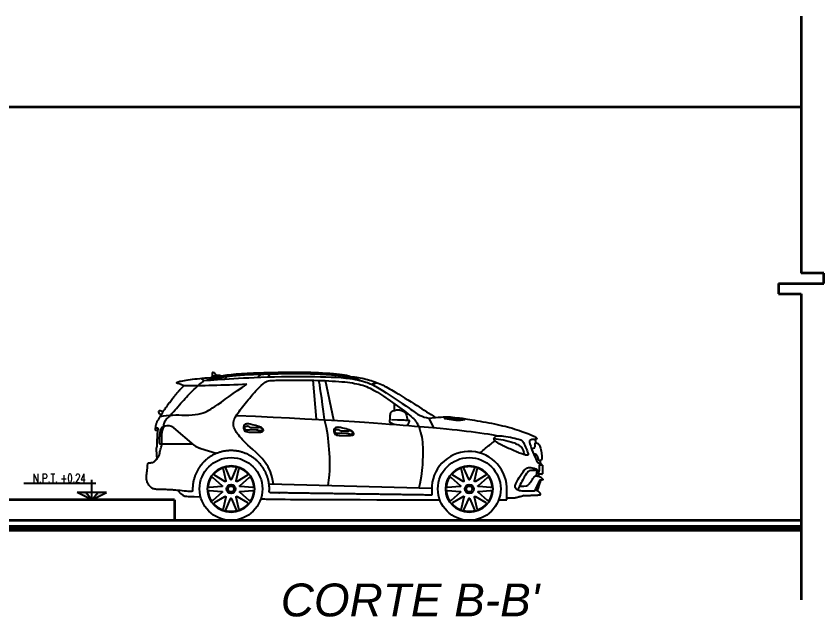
# Model space of a CAD drawing. Header units: millimetres. Extents: x 525387 to 527545, y 2235066 to 2235448.
# Drawn here: x 525769.62 to 525779.45, y 2235245.65 to 2235252.96 of the extents above; entities that cross this region are included whole.
import ezdxf
from ezdxf.enums import TextEntityAlignment as Align

# ---------------------------------------------------------------- set-up
doc = ezdxf.new("R2010")
doc.units = ezdxf.units.MM
for name, color, linetype in [('muebles', 2, 'Continuous'), ('pie de plano', 7, 'Continuous'), ('Texto', 7, 'Continuous')]:
    doc.layers.add(name, color=color, linetype=linetype)
doc.layers.add('muro', color=5, linetype='Continuous', lineweight=35)
doc.styles.add('ARIAL', font='ariali.ttf')
doc.styles.add('ROMANS', font='romans')

# ---------------------------------------------------------------- blocks, each defined once
blk = doc.blocks.new('vh39-1')
for p, q in [((2.3612, 5.2922), (2.3276, 5.319)), ((5.0959, 4.8344), (5.1539, 4.7174)), ((6.4381, 4.1568), (6.4437, 4.1572))]:
    blk.add_line(p, q)
for points in [[(2.611, 5.3103), (2.6494, 5.3436)], [(3.0182, 5.3314), (3.0576, 5.3705)], [(3.1383, 5.3353), (3.1682, 5.3734)], [(3.7313, 4.8197), (3.6917, 5.2952)], [(3.9428, 4.8076), (3.841, 5.2905)], [(4.6753, 5.0123), (4.6753, 4.9272)], [(2.2399, 4.505), (1.9953, 4.7159)], [(2.9371, 4.6946), (2.9986, 4.6932)], [(3.0101, 4.7151), (2.9481, 4.7165)], [(4.0356, 4.6534), (4.0972, 4.652)], [(4.1087, 4.6739), (4.0466, 4.6753)], [(2.5076, 4.4017), (2.3229, 4.4623)], [(2.6155, 4.064), (2.4899, 4.1385)], [(2.5937, 4.2139), (2.6257, 4.0715)], [(2.6839, 4.0904), (2.6261, 4.2244)], [(2.7543, 4.2244), (2.6965, 4.0904)], [(2.7548, 4.0715), (2.7868, 4.2139)], [(2.8905, 4.1385), (2.765, 4.064)], [(5.5151, 4.064), (5.3896, 4.1385)], [(5.4933, 4.2139), (5.5253, 4.0715)], [(5.5836, 4.0904), (5.5257, 4.2244)], [(5.654, 4.2244), (5.5962, 4.0904)], [(5.6544, 4.0715), (5.6864, 4.2139)], [(5.7902, 4.1385), (5.6646, 4.064)], [(2.4699, 4.1109), (2.5795, 4.0145)], [(2.801, 4.0145), (2.9106, 4.1109)], [(3.1532, 4.033), (5.1325, 3.9834)], [(5.3695, 4.1109), (5.4791, 4.0145)], [(5.7006, 4.0145), (5.8102, 4.1109)], [(2.5756, 4.0025), (2.4302, 3.9889)], [(2.4302, 3.9548), (2.5756, 3.9413)], [(2.9502, 3.9889), (2.8048, 4.0025)], [(2.8048, 3.9413), (2.9502, 3.9548)], [(5.1324, 3.9822), (5.1324, 3.8973)], [(5.4752, 4.0025), (5.3299, 3.9889)], [(5.3299, 3.9548), (5.4752, 3.9413)], [(5.8498, 3.9889), (5.7045, 4.0025)], [(5.7045, 3.9413), (5.8498, 3.9548)], [(2.5795, 3.9293), (2.4699, 3.8329)], [(2.4899, 3.8053), (2.6155, 3.8797)], [(2.6257, 3.8723), (2.5937, 3.7299)], [(2.6261, 3.7194), (2.6839, 3.8534)], [(2.6965, 3.8534), (2.7543, 3.7194)], [(2.7868, 3.7299), (2.7548, 3.8723)], [(2.765, 3.8797), (2.8905, 3.8053)], [(2.9106, 3.8329), (2.801, 3.9293)], [(5.4791, 3.9293), (5.3695, 3.8329)], [(5.3896, 3.8053), (5.5151, 3.8797)], [(5.5253, 3.8723), (5.4933, 3.7299)], [(5.5257, 3.7194), (5.5836, 3.8534)], [(5.5962, 3.8534), (5.654, 3.7194)], [(5.6864, 3.7299), (5.6544, 3.8723)], [(5.6646, 3.8797), (5.7902, 3.8053)], [(5.8102, 3.8329), (5.7006, 3.9293)]]:
    blk.add_lwpolyline(points)
for centre, radius in [((2.6902, 3.9719), 0.3824), ((5.5899, 3.9719), 0.3824), ((2.6902, 3.9719), 0.2854), ((5.5899, 3.9719), 0.2854), ((2.6902, 3.9719), 0.0544), ((2.6902, 3.9719), 0.0358), ((5.5899, 3.9719), 0.0544), ((5.5899, 3.9719), 0.0358)]:
    blk.add_circle(centre, radius)
for centre, radius, start, end in [((2.4707, 5.3855), 0.00536, 90, 180), ((2.4807, 5.3855), 0.00536, 35.35645, 90), ((5.2914, 4.8306), 0.00187, 93.43363, 260.98895), ((5.5324, 4.8161), 0.00187, 278.04289, 81.7484), ((5.5899, 3.9719), 0.4575, 2.62077, 181.29297), ((6.4485, 4.2628), 0.00474, 90, 180), ((6.4744, 4.2628), 0.00474, 0, 90), ((6.4485, 4.1572), 0.00474, 180, 270), ((6.4744, 4.1572), 0.00474, 270, 0), ((6.1375, 3.9196), 0.0551, 270, 284.33674), ((6.2545, 3.8357), 0.0551, 92.59717, 104.33674)]:
    blk.add_arc(centre, radius, start, end)
for points, degree in [([(2.1156, 5.2258), (2.0592, 5.2527), (2.0341, 5.257), (2.0271, 5.2654), (2.0356, 5.2801), (2.2449, 5.3132), (2.4097, 5.3264), (2.5147, 5.3359)], 3), ([(2.3905, 5.2945), (2.4526, 5.3188), (2.5147, 5.3359), (2.6738, 5.3689), (2.9499, 5.3855), (3.3127, 5.3936), (3.6464, 5.3967), (4.0601, 5.3712), (4.1375, 5.3488), (4.2763, 5.2896)], 3), ([(2.457, 5.3307), (2.4616, 5.3433), (2.4879, 5.3536), (2.5381, 5.3591), (2.5565, 5.3562), (2.565, 5.3458)], 3), ([(2.4654, 5.342), (2.4654, 5.3638), (2.4654, 5.3855)], 2), ([(2.4707, 5.3909), (2.4757, 5.3909), (2.4807, 5.3909)], 2), ([(2.4851, 5.3886), (2.4969, 5.372), (2.5087, 5.3554)], 2), ([(3.2057, 4.0317), (3.1824, 4.2547), (2.9114, 4.4842), (2.7731, 4.627), (2.697, 4.7572), (2.7548, 4.8773), (2.8712, 5.0239), (3.0441, 5.2302), (3.1202, 5.2849), (3.1712, 5.2931), (3.3347, 5.2987), (3.7606, 5.2967), (4.0951, 5.2773), (4.3014, 5.2409), (4.4618, 5.161), (4.6825, 5.0094), (4.9115, 4.8383), (4.9712, 4.7585), (5.0089, 4.6226), (5.0253, 4.5283), (5.0259, 4.3081), (5.0077, 4.1213), (4.9774, 3.9873)], 3), ([(3.83, 4.818), (3.7931, 5.0873), (3.7685, 5.2546), (3.7613, 5.2934)], 3), ([(1.8613, 4.909), (1.8301, 4.923), (1.8141, 4.9253), (1.8047, 4.9143), (1.8074, 4.9013), (1.8194, 4.8876), (1.8408, 4.8754)], 3), ([(2.7559, 4.868), (4.0378, 4.8109), (5.1213, 4.7222), (5.5528, 4.6807), (5.8534, 4.6392), (5.9326, 4.6187)], 3), ([(3.8735, 4.015), (3.8999, 4.1852), (3.889, 4.4741), (3.8641, 4.6822), (3.83, 4.818)], 3), ([(5.434, 4.8061), (5.3625, 4.8174), (5.2911, 4.8287)], 2), ([(5.2913, 4.8324), (5.3346, 4.835), (5.3778, 4.8376)], 2), ([(5.4044, 4.8365), (5.4685, 4.8272), (5.5326, 4.8179)], 2), ([(1.9953, 4.7159), (1.9558, 4.7499), (1.8718, 4.7336), (1.8414, 4.7173), (1.8249, 4.6876), (1.8158, 4.5844), (1.8146, 4.5407), (1.8158, 4.5225), (1.8484, 4.5211), (2.0361, 4.5211), (2.2212, 4.5211)], 3), ([(2.9285, 4.6645), (2.8975, 4.6655), (2.8554, 4.6678), (2.8411, 4.7111), (2.8416, 4.7417), (2.8584, 4.7611), (2.9068, 4.767), (2.9664, 4.7507), (3.0577, 4.7267), (3.0867, 4.6984), (3.0872, 4.6704), (3.0413, 4.6618), (2.9595, 4.6635), (2.9285, 4.6645)], 3), ([(2.9481, 4.7165), (2.9208, 4.7172), (2.9102, 4.7287), (2.8992, 4.7356), (2.8855, 4.7349), (2.8612, 4.7308), (2.8514, 4.7233), (2.853, 4.7091), (2.8585, 4.697), (2.8713, 4.6935), (2.904, 4.6883), (2.9197, 4.695), (2.9371, 4.6946)], 3), ([(4.0271, 4.6233), (3.9961, 4.6243), (3.9539, 4.6266), (3.9397, 4.6699), (3.9402, 4.7005), (3.957, 4.7199), (4.0054, 4.7257), (4.065, 4.7094), (4.1563, 4.6855), (4.1852, 4.6572), (4.1857, 4.6292), (4.1399, 4.6205), (4.058, 4.6222), (4.0271, 4.6233)], 3), ([(4.8297, 4.7452), (4.8548, 4.7747), (4.8675, 4.7948), (4.8558, 4.8065), (4.8344, 4.8062), (4.7575, 4.8108), (4.6452, 4.8122)], 3), ([(5.5326, 4.8142), (5.5027, 4.81), (5.4727, 4.8057)], 2), ([(1.7932, 4.6825), (1.7997, 4.6825), (1.8023, 4.6895), (1.8026, 4.7002), (1.803, 4.7117), (1.796, 4.7121), (1.779, 4.7121), (1.7728, 4.7121)], 3), ([(4.0466, 4.6753), (4.0194, 4.6759), (4.0088, 4.6874), (3.9978, 4.6944), (3.9841, 4.6936), (3.9598, 4.6896), (3.95, 4.6821), (3.9516, 4.6679), (3.9571, 4.6558), (3.9699, 4.6523), (4.0026, 4.6471), (4.0182, 4.6538), (4.0356, 4.6534)], 3), ([(5.9326, 4.6187), (5.9163, 4.617), (5.9025, 4.608), (5.8868, 4.5878), (5.8954, 4.5655), (5.9049, 4.5564), (5.9631, 4.5135), (6.1005, 4.4505), (6.2471, 4.3886), (6.2876, 4.3811), (6.3112, 4.3824), (6.3031, 4.4182), (6.2767, 4.476), (6.2416, 4.5628), (6.2156, 4.5715), (6.1264, 4.595), (6.0002, 4.6177), (5.9489, 4.6203), (5.9326, 4.6187)], 3), ([(6.3487, 4.46), (6.3888, 4.4703), (6.3912, 4.4856), (6.3899, 4.51), (6.3894, 4.5211), (6.3931, 4.5299), (6.3979, 4.5355), (6.4144, 4.532), (6.4406, 4.5172), (6.4511, 4.4904), (6.4688, 4.4118), (6.476, 4.3533), (6.4734, 4.339), (6.4643, 4.3236), (6.4497, 4.3129), (6.4384, 4.3179), (6.4325, 4.3312), (6.4235, 4.3589), (6.4123, 4.3867), (6.4027, 4.3932), (6.3911, 4.3971), (6.3729, 4.398)], 3), ([(6.403, 4.5339), (6.4, 4.5479), (6.3971, 4.5618), (6.3942, 4.576)], 3), ([(2.3229, 4.4623), (2.2689, 4.48), (2.2399, 4.505)], 2), ([(2.6261, 4.2244), (2.6198, 4.239), (2.6347, 4.2425)], 2), ([(2.7457, 4.2425), (2.7606, 4.239), (2.7543, 4.2244)], 2), ([(5.5257, 4.2244), (5.5195, 4.239), (5.5344, 4.2425)], 2), ([(5.6453, 4.2425), (5.6603, 4.239), (5.654, 4.2244)], 2), ([(6.3861, 3.9532), (6.381, 3.9474), (6.3599, 3.9439), (6.3061, 3.9442), (6.2029, 3.9458), (6.1772, 3.9591), (6.1547, 3.9764), (6.1442, 4.0048), (6.1574, 4.0376), (6.2118, 4.1388), (6.2774, 4.2284), (6.3209, 4.236), (6.387, 4.223), (6.4143, 4.2109), (6.4181, 4.203), (6.4175, 4.195)], 3), ([(6.4437, 4.193), (6.4437, 4.2279), (6.4437, 4.2628)], 2), ([(6.4485, 4.2676), (6.4615, 4.2676), (6.4744, 4.2676)], 2), ([(6.4636, 4.2753), (6.4601, 4.2889), (6.4566, 4.3027), (6.4532, 4.3165)], 3), ([(6.4792, 4.2628), (6.4792, 4.21), (6.4792, 4.1572)], 2), ([(2.4899, 4.1385), (2.4763, 4.1466), (2.4863, 4.1582)], 2), ([(2.576, 4.2234), (2.5902, 4.2294), (2.5937, 4.2139)], 2), ([(2.7868, 4.2139), (2.7902, 4.2294), (2.8044, 4.2234)], 2), ([(2.8941, 4.1582), (2.9042, 4.1466), (2.8905, 4.1385)], 2), ([(5.3896, 4.1385), (5.3759, 4.1466), (5.3859, 4.1582)], 2), ([(5.4757, 4.2234), (5.4898, 4.2294), (5.4933, 4.2139)], 2), ([(5.6864, 4.2139), (5.6899, 4.2294), (5.704, 4.2234)], 2), ([(5.7938, 4.1582), (5.8038, 4.1466), (5.7902, 4.1385)], 2), ([(6.4437, 4.193), (6.3745, 4.1987), (6.3266, 4.1992), (6.3117, 4.1927), (6.2638, 4.1318), (6.2083, 4.0208), (6.1772, 3.9591)], 3), ([(6.2009, 4.0061), (6.2885, 4.0056), (6.3123, 4.0254), (6.3404, 4.0644), (6.3754, 4.1128), (6.3916, 4.1356), (6.4341, 4.1285), (6.4704, 4.1088), (6.4893, 4.0906), (6.4896, 4.0801), (6.4717, 4.0779), (6.4531, 4.0779), (6.443, 4.0779), (6.4317, 4.0495), (6.4008, 3.9756), (6.3861, 3.9532)], 3), ([(6.4064, 4.1317), (6.4142, 4.1755), (6.4175, 4.195)], 2), ([(6.417, 4.1306), (6.4384, 4.1402), (6.438, 4.1547), (6.438, 4.1739), (6.4396, 4.1933)], 3), ([(6.4744, 4.1525), (6.4615, 4.1525), (6.4485, 4.1525)], 2), ([(2.45, 4.1083), (2.4579, 4.1214), (2.4699, 4.1109)], 2), ([(2.6246, 4.0622), (2.6219, 4.0602), (2.6155, 4.064)], 2), ([(2.6257, 4.0715), (2.6273, 4.0641), (2.6246, 4.0622)], 2), ([(2.6902, 4.0835), (2.6869, 4.0835), (2.6839, 4.0904)], 2), ([(2.6965, 4.0904), (2.6935, 4.0835), (2.6902, 4.0835)], 2), ([(2.7558, 4.0622), (2.7531, 4.0641), (2.7548, 4.0715)], 2), ([(2.765, 4.064), (2.7585, 4.0602), (2.7558, 4.0622)], 2), ([(2.9106, 4.1109), (2.9225, 4.1214), (2.9304, 4.1083)], 2), ([(5.3497, 4.1083), (5.3576, 4.1214), (5.3695, 4.1109)], 2), ([(5.5243, 4.0622), (5.5216, 4.0602), (5.5151, 4.064)], 2), ([(5.5253, 4.0715), (5.527, 4.0641), (5.5243, 4.0622)], 2), ([(5.5899, 4.0835), (5.5865, 4.0835), (5.5836, 4.0904)], 2), ([(5.5962, 4.0904), (5.5932, 4.0835), (5.5899, 4.0835)], 2), ([(5.6554, 4.0622), (5.6528, 4.0641), (5.6544, 4.0715)], 2), ([(5.6646, 4.064), (5.6581, 4.0602), (5.6554, 4.0622)], 2), ([(5.8102, 4.1109), (5.8221, 4.1214), (5.8301, 4.1083)], 2), ([(6.4144, 3.9479), (6.4379, 3.997), (6.4582, 4.0636), (6.4623, 4.078)], 3), ([(2.4302, 3.9889), (2.4144, 3.9875), (2.4157, 4.0028)], 2), ([(2.4157, 3.941), (2.4144, 3.9563), (2.4302, 3.9548)], 2), ([(2.5841, 4.0064), (2.5831, 4.0032), (2.5756, 4.0025)], 2), ([(2.5756, 3.9413), (2.5831, 3.9406), (2.5841, 3.9374)], 2), ([(2.5795, 4.0145), (2.5851, 4.0095), (2.5841, 4.0064)], 2), ([(2.5841, 3.9374), (2.5851, 3.9343), (2.5795, 3.9293)], 2), ([(2.7963, 4.0064), (2.7953, 4.0095), (2.801, 4.0145)], 2), ([(2.801, 3.9293), (2.7953, 3.9343), (2.7963, 3.9374)], 2), ([(2.8048, 4.0025), (2.7973, 4.0032), (2.7963, 4.0064)], 2), ([(2.7963, 3.9374), (2.7973, 3.9406), (2.8048, 3.9413)], 2), ([(2.9647, 4.0028), (2.966, 3.9875), (2.9502, 3.9889)], 2), ([(2.9502, 3.9548), (2.966, 3.9563), (2.9647, 3.941)], 2), ([(5.3299, 3.9889), (5.3141, 3.9875), (5.3154, 4.0028)], 2), ([(5.3154, 3.941), (5.3141, 3.9563), (5.3299, 3.9548)], 2), ([(5.4838, 4.0064), (5.4827, 4.0032), (5.4752, 4.0025)], 2), ([(5.4752, 3.9413), (5.4827, 3.9406), (5.4838, 3.9374)], 2), ([(5.4791, 4.0145), (5.4848, 4.0095), (5.4838, 4.0064)], 2), ([(5.4838, 3.9374), (5.4848, 3.9343), (5.4791, 3.9293)], 2), ([(5.696, 4.0064), (5.6949, 4.0095), (5.7006, 4.0145)], 2), ([(5.7006, 3.9293), (5.6949, 3.9343), (5.696, 3.9374)], 2), ([(5.7045, 4.0025), (5.697, 4.0032), (5.696, 4.0064)], 2), ([(5.696, 3.9374), (5.697, 3.9406), (5.7045, 3.9413)], 2), ([(5.8643, 4.0028), (5.8656, 3.9875), (5.8498, 3.9889)], 2), ([(5.8498, 3.9548), (5.8656, 3.9563), (5.8643, 3.941)], 2), ([(6.0469, 3.838), (6.0469, 3.9154), (6.0469, 3.9928)], 2), ([(6.428, 3.8987), (6.4597, 3.8987), (6.4573, 3.916), (6.4467, 3.9296), (6.4154, 3.95), (6.3962, 3.9532), (6.3861, 3.9532)], 3), ([(2.4699, 3.8329), (2.4579, 3.8224), (2.45, 3.8355)], 2), ([(2.6155, 3.8797), (2.6219, 3.8836), (2.6246, 3.8816)], 2), ([(2.6246, 3.8816), (2.6273, 3.8797), (2.6257, 3.8723)], 2), ([(2.6839, 3.8534), (2.6869, 3.8603), (2.6902, 3.8603)], 2), ([(2.6902, 3.8603), (2.6935, 3.8603), (2.6965, 3.8534)], 2), ([(2.7548, 3.8723), (2.7531, 3.8797), (2.7558, 3.8816)], 2), ([(2.7558, 3.8816), (2.7585, 3.8836), (2.765, 3.8797)], 2), ([(2.9304, 3.8355), (2.9225, 3.8224), (2.9106, 3.8329)], 2), ([(5.3695, 3.8329), (5.3576, 3.8224), (5.3497, 3.8355)], 2), ([(5.5151, 3.8797), (5.5216, 3.8836), (5.5243, 3.8816)], 2), ([(5.5243, 3.8816), (5.527, 3.8797), (5.5253, 3.8723)], 2), ([(5.5836, 3.8534), (5.5865, 3.8603), (5.5899, 3.8603)], 2), ([(5.5899, 3.8603), (5.5932, 3.8603), (5.5962, 3.8534)], 2), ([(5.6544, 3.8723), (5.6528, 3.8797), (5.6554, 3.8816)], 2), ([(5.6554, 3.8816), (5.6581, 3.8836), (5.6646, 3.8797)], 2), ([(5.8301, 3.8355), (5.8221, 3.8224), (5.8102, 3.8329)], 2), ([(5.9481, 3.8382), (5.9806, 3.8382), (6.0136, 3.8381), (6.0469, 3.838)], 3), ([(6.0469, 3.8644), (6.0922, 3.8644), (6.1375, 3.8644)], 2), ([(6.1512, 3.8661), (6.196, 3.8776), (6.2408, 3.8891)], 2), ([(6.252, 3.8907), (6.3518, 3.8953), (6.4517, 3.8998)], 2), ([(2.4863, 3.7856), (2.4763, 3.7972), (2.4899, 3.8053)], 2), ([(2.8905, 3.8053), (2.9042, 3.7972), (2.8941, 3.7856)], 2), ([(5.3859, 3.7856), (5.3759, 3.7972), (5.3896, 3.8053)], 2), ([(5.7902, 3.8053), (5.8038, 3.7972), (5.7938, 3.7856)], 2), ([(2.5937, 3.7299), (2.5902, 3.7144), (2.576, 3.7204)], 2), ([(2.6347, 3.7013), (2.6198, 3.7048), (2.6261, 3.7194)], 2), ([(2.7543, 3.7194), (2.7606, 3.7048), (2.7457, 3.7013)], 2), ([(2.8044, 3.7204), (2.7902, 3.7144), (2.7868, 3.7299)], 2), ([(5.4933, 3.7299), (5.4898, 3.7144), (5.4757, 3.7204)], 2), ([(5.5344, 3.7013), (5.5195, 3.7048), (5.5257, 3.7194)], 2), ([(5.654, 3.7194), (5.6603, 3.7048), (5.6453, 3.7013)], 2), ([(5.704, 3.7204), (5.6899, 3.7144), (5.6864, 3.7299)], 2)]:
    blk.add_open_spline(points, degree=degree)
for points, knots in [([(2.3612, 5.2922), (2.4163, 5.2966), (2.5347, 5.3057), (2.9941, 5.3351), (3.6259, 5.3459), (4.1207, 5.33), (4.3563, 5.2717), (4.4935, 5.2007), (4.8607, 4.9579), (4.9797, 4.864), (5.0598, 4.8415), (5.0959, 4.8344)], [0, 0, 0, 0, 0.737164, 1.946056, 3.428683, 4.706048, 5.553668, 6.280107, 7.474812, 8.196647, 8.798489, 8.798489, 8.798489, 8.798489]), ([(2.4518, 5.2992), (2.458, 5.3013), (2.4739, 5.3064), (2.4998, 5.3137), (2.5433, 5.3242), (2.6081, 5.3379), (2.6828, 5.3487), (2.755, 5.3556), (2.845, 5.3622), (2.9717, 5.3681), (3.1354, 5.3729), (3.3072, 5.3762), (3.4827, 5.3785), (3.6626, 5.3762), (3.8139, 5.369), (3.9303, 5.3609), (4.0034, 5.3541), (4.0655, 5.3464), (4.1239, 5.3321), (4.1619, 5.3181), (4.1872, 5.3083)], [0.193032, 0.193032, 0.193032, 0.193032, 0.257582, 0.357765, 0.458375, 0.699149, 1.012041, 1.202559, 1.415223, 1.901963, 2.454787, 3.03133, 3.598826, 4.186612, 4.806997, 5.093496, 5.33871, 5.531598, 5.71102, 5.930554, 5.930554, 5.930554, 5.930554]), ([(4.0984, 5.3381), (4.1006, 5.3345), (4.1052, 5.3276), (4.1096, 5.3219), (4.1118, 5.3191)], [0, 0, 0, 0, 0.2024657, 0.3903034, 0.3903034, 0.3903034, 0.3903034]), ([(4.1494, 5.3402), (4.21, 5.3347), (4.3292, 5.3148), (4.5079, 5.256), (4.6666, 5.1663), (4.9596, 4.9826), (5.1062, 4.8901), (5.182, 4.8417)], [0, 0, 0, 0, 0.773569, 1.544148, 2.324117, 3.380809, 4.321997, 4.321997, 4.321997, 4.321997]), ([(1.7841, 4.3343), (1.7924, 4.3425), (1.8069, 4.3607), (1.8255, 4.3964), (1.8232, 4.4362), (1.8447, 4.4947), (1.8503, 4.5239), (1.8442, 4.5851), (1.8527, 4.6812), (1.8745, 4.7262), (1.8695, 4.7562), (1.8873, 4.8039), (1.9229, 4.8436), (1.9524, 4.8627), (1.9731, 4.8925), (2.1051, 5.0446), (2.2181, 5.1684), (2.3279, 5.2633), (2.3505, 5.283), (2.3612, 5.2922)], [0, 0, 0, 0, 0.338822, 0.691743, 1.057384, 1.501771, 1.812917, 2.257286, 2.827719, 3.222393, 3.524259, 3.9264, 4.348513, 4.673051, 5.005468, 5.80251, 6.592262, 7.258705, 7.631752, 7.631752, 7.631752, 7.631752]), ([(1.8296, 4.855), (1.879, 4.8638), (1.9805, 4.8767), (2.08, 4.8722), (2.1352, 4.8713), (2.1361, 4.8713), (2.2534, 4.8713), (2.3408, 4.8866), (2.3982, 4.9173), (2.4279, 4.934), (2.545, 5.0035), (2.7285, 5.1476), (2.8818, 5.2458)], [0, 0, 0, 0, 0.703073, 1.414088, 1.426251, 1.426251, 1.426251, 2.323993, 2.323993, 2.323993, 2.747824, 3.994735, 3.994735, 3.994735, 3.994735]), ([(2.8818, 5.2458), (2.7431, 5.2394), (2.4656, 5.2298), (2.2323, 5.2265), (2.1156, 5.2258)], [3.994735, 3.994735, 3.994735, 3.994735, 5.163622, 6.235244, 6.235244, 6.235244, 6.235244]), ([(4.3963, 5.2486), (4.4143, 5.2519), (4.45, 5.2592), (4.4651, 5.2627), (4.4726, 5.2644)], [0, 0, 0, 0, 0.4238893, 0.6997967, 0.6997967, 0.6997967, 0.6997967]), ([(4.6753, 4.7578), (4.6409, 4.7694), (4.6208, 4.7797), (4.6252, 4.8035), (4.6272, 4.8519), (4.6332, 4.9064), (4.6556, 4.9211), (4.7057, 4.9378), (4.7529, 4.9345), (4.7786, 4.9235), (4.8067, 4.9037), (4.8243, 4.8852), (4.8339, 4.8432), (4.8344, 4.8067)], [0, 0, 0, 0, 0.144151, 0.288302, 0.432453, 0.576604, 0.720755, 0.864906, 1.009057, 1.153208, 1.297359, 1.44151, 1.582417, 1.582417, 1.582417, 1.582417]), ([(5.0959, 4.8344), (5.1466, 4.8393), (5.2656, 4.8479), (5.3308, 4.8516), (5.4391, 4.8416), (5.5998, 4.8185), (5.9082, 4.7652), (6.1454, 4.7055), (6.3734, 4.6214), (6.4065, 4.597), (6.4172, 4.5776), (6.3902, 4.5756), (6.3359, 4.5728), (6.3205, 4.5614), (6.3256, 4.528), (6.3476, 4.4592), (6.4029, 4.3235), (6.4292, 4.2835), (6.4667, 4.2759), (6.4752, 4.2697), (6.477, 4.2668)], [0, 0, 0, 0, 0.334751, 0.669501, 1.004252, 1.339002, 1.673753, 2.008503, 2.343254, 2.678004, 3.012755, 3.347505, 3.682256, 4.017006, 4.351757, 4.686507, 5.021258, 5.356008, 5.690759, 5.866174, 5.866174, 5.866174, 5.866174]), ([(2.9986, 4.6932), (3.0111, 4.6929), (3.0219, 4.6872), (3.029, 4.6816), (3.0539, 4.6814), (3.0679, 4.6862), (3.0755, 4.6931), (3.0731, 4.7039), (3.0592, 4.716), (3.0459, 4.7201), (3.0285, 4.7208), (3.0212, 4.7148), (3.0045, 4.7151)], [1.8117067, 1.8117067, 1.8117067, 1.8117067, 1.8683159, 1.9249252, 1.9815345, 2.0381438, 2.0947531, 2.1513624, 2.2079717, 2.264581, 2.3211903, 2.3777996, 2.3777996, 2.3777996, 2.3777996]), ([(4.0972, 4.652), (4.1097, 4.6517), (4.1204, 4.646), (4.1275, 4.6403), (4.1524, 4.6402), (4.1665, 4.645), (4.1741, 4.6519), (4.1716, 4.6627), (4.1578, 4.6748), (4.1445, 4.6789), (4.127, 4.6796), (4.1197, 4.6735), (4.103, 4.6739)], [1.8117067, 1.8117067, 1.8117067, 1.8117067, 1.8683159, 1.9249252, 1.9815345, 2.0381438, 2.0947531, 2.1513624, 2.2079717, 2.264581, 2.3211903, 2.3777996, 2.3777996, 2.3777996, 2.3777996]), ([(5.722, 4.4099), (5.7627, 4.4482), (5.8454, 4.5154), (5.8828, 4.5414), (5.9054, 4.5568)], [0, 0, 0, 0, 0.741662, 1.15131, 1.15131, 1.15131, 1.15131]), ([(5.8908, 4.5875), (5.9285, 4.5824), (6.0007, 4.5694), (6.1206, 4.5439), (6.1793, 4.5128), (6.22, 4.4899), (6.24, 4.4546), (6.2541, 4.4152), (6.2618, 4.3935), (6.2643, 4.3863)], [0, 0, 0, 0, 0.611494, 1.242907, 1.709128, 2.086406, 2.443837, 2.882762, 2.957403, 2.957403, 2.957403, 2.957403]), ([(2.0421, 3.9545), (2.0894, 3.8885), (2.1564, 3.881), (2.1884, 3.8807), (2.3201, 3.8758)], [0, 0, 0, 0, 3.313566, 6.353487, 6.353487, 6.353487, 6.353487]), ([(3.053, 3.8511), (3.0816, 3.8504), (3.3671, 3.8438), (3.6283, 3.843), (5.2311, 3.8397)], [9.621476, 9.621476, 9.621476, 9.621476, 9.940697, 12.823044, 12.823044, 12.823044, 12.823044])]:
    blk.add_open_spline(points, degree=3, knots=knots)
for points, weights, degree, knots in [([(5.1324, 3.8973), (4.4752, 3.9068), (3.8242, 3.9163), (3.1731, 3.9258), (3.1684, 3.9259), (3.1641, 3.9278), (3.1609, 3.9313), (3.1577, 3.9347), (3.1561, 3.9391), (3.1564, 3.9438), (3.164, 4.0701), (3.1223, 4.1893), (3.0382, 4.2833), (2.9497, 4.3823), (2.8288, 4.4372), (2.6961, 4.4389), (2.5633, 4.4405), (2.4411, 4.3886), (2.3501, 4.292), (2.264, 4.2005), (2.2194, 4.0829), (2.2234, 3.957), (2.2236, 3.952), (2.2217, 3.9475), (2.2181, 3.9441), (2.2145, 3.9407), (2.2098, 3.9391), (2.2049, 3.9395), (2.0373, 3.9549), (1.9103, 3.9656), (1.8031, 3.9656), (1.7364, 3.9682), (1.6834, 4.0222), (1.6602, 4.0884), (1.6602, 4.1274), (1.6673, 4.1743), (1.673, 4.2184), (1.6757, 4.2844), (1.6857, 4.2899), (1.7195, 4.2928), (1.7442, 4.2928), (1.7785, 4.3267), (1.7913, 4.3423), (1.7888, 4.3687), (1.7827, 4.4611), (1.7857, 4.4744), (1.7914, 4.4868), (1.7917, 4.5249), (1.795, 4.6359), (1.8001, 4.68), (1.7954, 4.6831), (1.7787, 4.6827), (1.7717, 4.6824), (1.7723, 4.7107), (1.7757, 4.7432), (1.79, 4.7916), (1.8205, 4.8357), (1.8422, 4.8812), (1.9053, 4.9761), (2.0093, 5.1125), (2.0711, 5.1834), (2.1156, 5.2258)], [1, 1, 1, 1, 0.94630851802, 0.94630851802, 1, 0.94630851802, 0.94630851802, 1, 0.950989934461, 0.953539720166, 1.00764935712, 0.950863840087, 0.950863840087, 1.00764935712, 0.950863840087, 0.950863840087, 1.00764935712, 0.953761202801, 0.951011671984, 0.999400764664, 0.940537073497, 0.940537073497, 0.999400764664, 0.940537073497, 0.940537073497, 0.999400764664, 0.999400764664, 0.999400764664, 0.999400764664, 0.999400764664, 0.999400764664, 0.999400764664, 0.999400764664, 0.999400764664, 0.999400764664, 0.999400764664, 0.999400764664, 0.999400764664, 0.999400764664, 0.999400764664, 0.999400764664, 0.999400764664, 0.999400764664, 0.999400764664, 0.999400764664, 0.999400764664, 0.999400764664, 0.999400764664, 0.999400764664, 0.999400764664, 0.999400764664, 0.999400764664, 0.999400764664, 0.999400764664, 0.999400764664, 0.999400764664, 0.999400764664, 0.999400764664, 0.999400764664, 0.999400764664], 3, [0.278663, 0.278663, 0.278663, 0.278663, 6.687761, 6.687761, 6.687761, 6.732753, 6.732753, 6.732753, 6.777745, 6.777745, 6.777745, 7.767803, 7.767803, 7.767803, 8.806822, 8.806822, 8.806822, 9.845841, 9.845841, 9.845841, 10.831846, 10.831846, 10.831846, 10.879002, 10.879002, 10.879002, 10.926157, 10.926157, 10.926157, 11.122532, 11.326351, 11.530171, 11.73399, 11.93781, 12.141629, 12.345448, 12.549268, 12.753087, 12.956907, 13.160726, 13.364545, 13.568365, 13.772184, 13.976004, 14.179823, 14.383642, 14.587462, 14.791281, 14.995101, 15.19892, 15.402739, 15.606559, 15.810378, 16.014198, 16.218017, 16.421837, 16.625656, 16.829475, 17.033295, 17.237114, 17.440934, 17.440934, 17.440934, 17.440934]), ([(2.6347, 4.2425), (2.6622, 4.2481), (2.6902, 4.2481), (2.7182, 4.2481), (2.7457, 4.2425)], [0.930460187007, 0.959679445713, 1, 0.959679445713, 0.930460187007], 2, [-4.61489, -4.61489, -4.61489, -4.4124146, -4.4124146, -4.2099392, -4.2099392, -4.2099392]), ([(5.5344, 4.2425), (5.5618, 4.2481), (5.5899, 4.2481), (5.6179, 4.2481), (5.6453, 4.2425)], [0.930460187007, 0.959679445713, 1, 0.959679445713, 0.930460187007], 2, [-4.61489, -4.61489, -4.61489, -4.4124146, -4.4124146, -4.2099392, -4.2099392, -4.2099392]), ([(2.4863, 4.1582), (2.5052, 4.1789), (2.5279, 4.1954), (2.5505, 4.2118), (2.576, 4.2234)], [0.930460187007, 0.959679445713, 1, 0.959679445713, 0.930460187007], 2, [-4.61489, -4.61489, -4.61489, -4.4124146, -4.4124146, -4.2099392, -4.2099392, -4.2099392]), ([(2.8044, 4.2234), (2.8299, 4.2118), (2.8526, 4.1954), (2.8752, 4.1789), (2.8941, 4.1582)], [0.930460187007, 0.959679445713, 1, 0.959679445713, 0.930460187007], 2, [-4.61489, -4.61489, -4.61489, -4.4124146, -4.4124146, -4.2099392, -4.2099392, -4.2099392]), ([(5.3859, 4.1582), (5.4048, 4.1789), (5.4275, 4.1954), (5.4502, 4.2118), (5.4757, 4.2234)], [0.930460187007, 0.959679445713, 1, 0.959679445713, 0.930460187007], 2, [-4.61489, -4.61489, -4.61489, -4.4124146, -4.4124146, -4.2099392, -4.2099392, -4.2099392]), ([(5.704, 4.2234), (5.7295, 4.2118), (5.7522, 4.1954), (5.7749, 4.1789), (5.7938, 4.1582)], [0.930460187007, 0.959679445713, 1, 0.959679445713, 0.930460187007], 2, [-4.61489, -4.61489, -4.61489, -4.4124146, -4.4124146, -4.2099392, -4.2099392, -4.2099392]), ([(2.4157, 4.0028), (2.4189, 4.0306), (2.4275, 4.0572), (2.4362, 4.0839), (2.45, 4.1083)], [0.930460187007, 0.959679445713, 1, 0.959679445713, 0.930460187007], 2, [-4.61489, -4.61489, -4.61489, -4.4124146, -4.4124146, -4.2099392, -4.2099392, -4.2099392]), ([(2.9304, 4.1083), (2.9442, 4.0839), (2.9529, 4.0572), (2.9616, 4.0306), (2.9647, 4.0028)], [0.930460187007, 0.959679445713, 1, 0.959679445713, 0.930460187007], 2, [-4.61489, -4.61489, -4.61489, -4.4124146, -4.4124146, -4.2099392, -4.2099392, -4.2099392]), ([(5.3154, 4.0028), (5.3185, 4.0306), (5.3272, 4.0572), (5.3358, 4.0839), (5.3497, 4.1083)], [0.930460187007, 0.959679445713, 1, 0.959679445713, 0.930460187007], 2, [-4.61489, -4.61489, -4.61489, -4.4124146, -4.4124146, -4.2099392, -4.2099392, -4.2099392]), ([(5.8301, 4.1083), (5.8439, 4.0839), (5.8526, 4.0572), (5.8612, 4.0306), (5.8643, 4.0028)], [0.930460187007, 0.959679445713, 1, 0.959679445713, 0.930460187007], 2, [-4.61489, -4.61489, -4.61489, -4.4124146, -4.4124146, -4.2099392, -4.2099392, -4.2099392]), ([(2.45, 3.8355), (2.4362, 3.8599), (2.4275, 3.8865), (2.4189, 3.9132), (2.4157, 3.941)], [0.930460187007, 0.959679445713, 1, 0.959679445713, 0.930460187007], 2, [-4.61489, -4.61489, -4.61489, -4.4124146, -4.4124146, -4.2099392, -4.2099392, -4.2099392]), ([(2.9647, 3.941), (2.9616, 3.9132), (2.9529, 3.8865), (2.9442, 3.8599), (2.9304, 3.8355)], [0.930460187007, 0.959679445713, 1, 0.959679445713, 0.930460187007], 2, [-4.61489, -4.61489, -4.61489, -4.4124146, -4.4124146, -4.2099392, -4.2099392, -4.2099392]), ([(5.3497, 3.8355), (5.3358, 3.8599), (5.3272, 3.8865), (5.3185, 3.9132), (5.3154, 3.941)], [0.930460187007, 0.959679445713, 1, 0.959679445713, 0.930460187007], 2, [-4.61489, -4.61489, -4.61489, -4.4124146, -4.4124146, -4.2099392, -4.2099392, -4.2099392]), ([(5.8643, 3.941), (5.8612, 3.9132), (5.8526, 3.8865), (5.8439, 3.8599), (5.8301, 3.8355)], [0.930460187007, 0.959679445713, 1, 0.959679445713, 0.930460187007], 2, [-4.61489, -4.61489, -4.61489, -4.4124146, -4.4124146, -4.2099392, -4.2099392, -4.2099392]), ([(2.576, 3.7204), (2.5505, 3.732), (2.5279, 3.7484), (2.5052, 3.7649), (2.4863, 3.7856)], [0.930460187007, 0.959679445713, 1, 0.959679445713, 0.930460187007], 2, [-4.61489, -4.61489, -4.61489, -4.4124146, -4.4124146, -4.2099392, -4.2099392, -4.2099392]), ([(2.8941, 3.7856), (2.8752, 3.7649), (2.8526, 3.7484), (2.8299, 3.732), (2.8044, 3.7204)], [0.930460187007, 0.959679445713, 1, 0.959679445713, 0.930460187007], 2, [-4.61489, -4.61489, -4.61489, -4.4124146, -4.4124146, -4.2099392, -4.2099392, -4.2099392]), ([(5.4757, 3.7204), (5.4502, 3.732), (5.4275, 3.7484), (5.4048, 3.7649), (5.3859, 3.7856)], [0.930460187007, 0.959679445713, 1, 0.959679445713, 0.930460187007], 2, [-4.61489, -4.61489, -4.61489, -4.4124146, -4.4124146, -4.2099392, -4.2099392, -4.2099392]), ([(5.7938, 3.7856), (5.7749, 3.7649), (5.7522, 3.7484), (5.7295, 3.732), (5.704, 3.7204)], [0.930460187007, 0.959679445713, 1, 0.959679445713, 0.930460187007], 2, [-4.61489, -4.61489, -4.61489, -4.4124146, -4.4124146, -4.2099392, -4.2099392, -4.2099392]), ([(2.7457, 3.7013), (2.7182, 3.6957), (2.6902, 3.6957), (2.6622, 3.6957), (2.6347, 3.7013)], [0.930460187007, 0.959679445713, 1, 0.959679445713, 0.930460187007], 2, [-4.61489, -4.61489, -4.61489, -4.4124146, -4.4124146, -4.2099392, -4.2099392, -4.2099392]), ([(5.6453, 3.7013), (5.6179, 3.6957), (5.5899, 3.6957), (5.5618, 3.6957), (5.5344, 3.7013)], [0.930460187007, 0.959679445713, 1, 0.959679445713, 0.930460187007], 2, [-4.61489, -4.61489, -4.61489, -4.4124146, -4.4124146, -4.2099392, -4.2099392, -4.2099392])]:
    blk.add_rational_spline(points, weights, degree=degree, knots=knots)
for points, weights in [([(5.3778, 4.8376), (5.3912, 4.8384), (5.4044, 4.8365)], [1, 0.994805268832, 1]), ([(5.4727, 4.8057), (5.4533, 4.803), (5.434, 4.8061)], [1, 0.988946176048, 1])]:
    blk.add_rational_spline(points, weights, degree=2)

msp = doc.modelspace()

# ---------------------------------------------------------------- linework, layer by layer
at = {"layer": 'muro', "color": 2}
for p, q in [((525779.1752, 2235252.962), (525779.1752, 2235249.8328)), ((525762.3701, 2235251.8567), (525779.1752, 2235251.8567)), ((525779.4517, 2235249.8328), (525779.1752, 2235249.8328)), ((525779.4517, 2235249.7071), (525779.4517, 2235249.8328)), ((525778.8986, 2235249.7071), (525779.4517, 2235249.7071)), ((525778.8986, 2235249.7071), (525778.8986, 2235249.5814)), ((525778.8986, 2235249.5814), (525779.1752, 2235249.5814)), ((525779.1752, 2235249.5814), (525779.1752, 2235245.8551))]:
    msp.add_line(p, q, dxfattribs=at)
at = {"layer": 'muro', "color": 3}
for q in [(525768.1085, 2235247.0756), (525771.5498, 2235246.8256)]:
    msp.add_line((525771.5498, 2235247.0756), q, dxfattribs=at)
at = {"layer": 'muro'}
msp.add_lwpolyline([(525753.1618, 2235248.2256), (525759.5952, 2235248.2256), (525768.5952, 2235246.8256), (525779.1752, 2235246.8256)], dxfattribs=at)
at = {"layer": 'muro', "const_width": 0.08}
msp.add_lwpolyline([(525753.1618, 2235248.1256), (525759.5879, 2235248.1256), (525768.5879, 2235246.7256), (525779.1752, 2235246.7256)], dxfattribs=at)
at = {"layer": 'Texto'}
for p, q in [((525770.5424, 2235247.0756), (525770.5424, 2235247.3185)), ((525770.5898, 2235247.271), (525769.717, 2235247.271)), ((525770.7206, 2235247.1634), (525770.3643, 2235247.1634)), ((525770.5424, 2235247.0756), (525770.3643, 2235247.1634)), ((525770.5424, 2235247.0756), (525770.4698, 2235247.1634)), ((525770.5424, 2235247.0756), (525770.7206, 2235247.1634)), ((525770.5424, 2235247.0756), (525770.6151, 2235247.1634))]:
    msp.add_line(p, q, dxfattribs=at)
for points in [[(525770.4698, 2235247.1634), (525770.3643, 2235247.1634), (525770.5424, 2235247.0756)], [(525770.7206, 2235247.1634), (525770.6151, 2235247.1634), (525770.5424, 2235247.0756)]]:
    msp.add_solid(points, dxfattribs=at)

# ---------------------------------------------------------------- block references
at = {"layer": 'muebles'}
msp.add_blockref('vh39-1', (525769.5465, 2235243.234), dxfattribs=at)

# ---------------------------------------------------------------- texts
at = {"layer": 'pie de plano', "style": 'ARIAL'}
msp.add_text("CORTE B-B'", height=0.4, dxfattribs=at).set_placement((525772.8422, 2235245.6548))
at = {"layer": 'Texto', "style": 'ROMANS', "width": 0.65856}
msp.add_text('N.P.T. ', height=0.105, dxfattribs=at).set_placement((525769.8229, 2235247.2843), (525770.1851, 2235247.2843), align=Align.FIT)
at = {"layer": 'Texto', "style": 'ROMANS', "width": 0.651554, "flags": 8}
msp.add_attdef('+0.24', text='%%p0.00', height=0.105, dxfattribs=at).set_placement((525770.1614, 2235247.2841), (525770.4676, 2235247.2841), align=Align.FIT)

doc.saveas('drawing.dxf')
